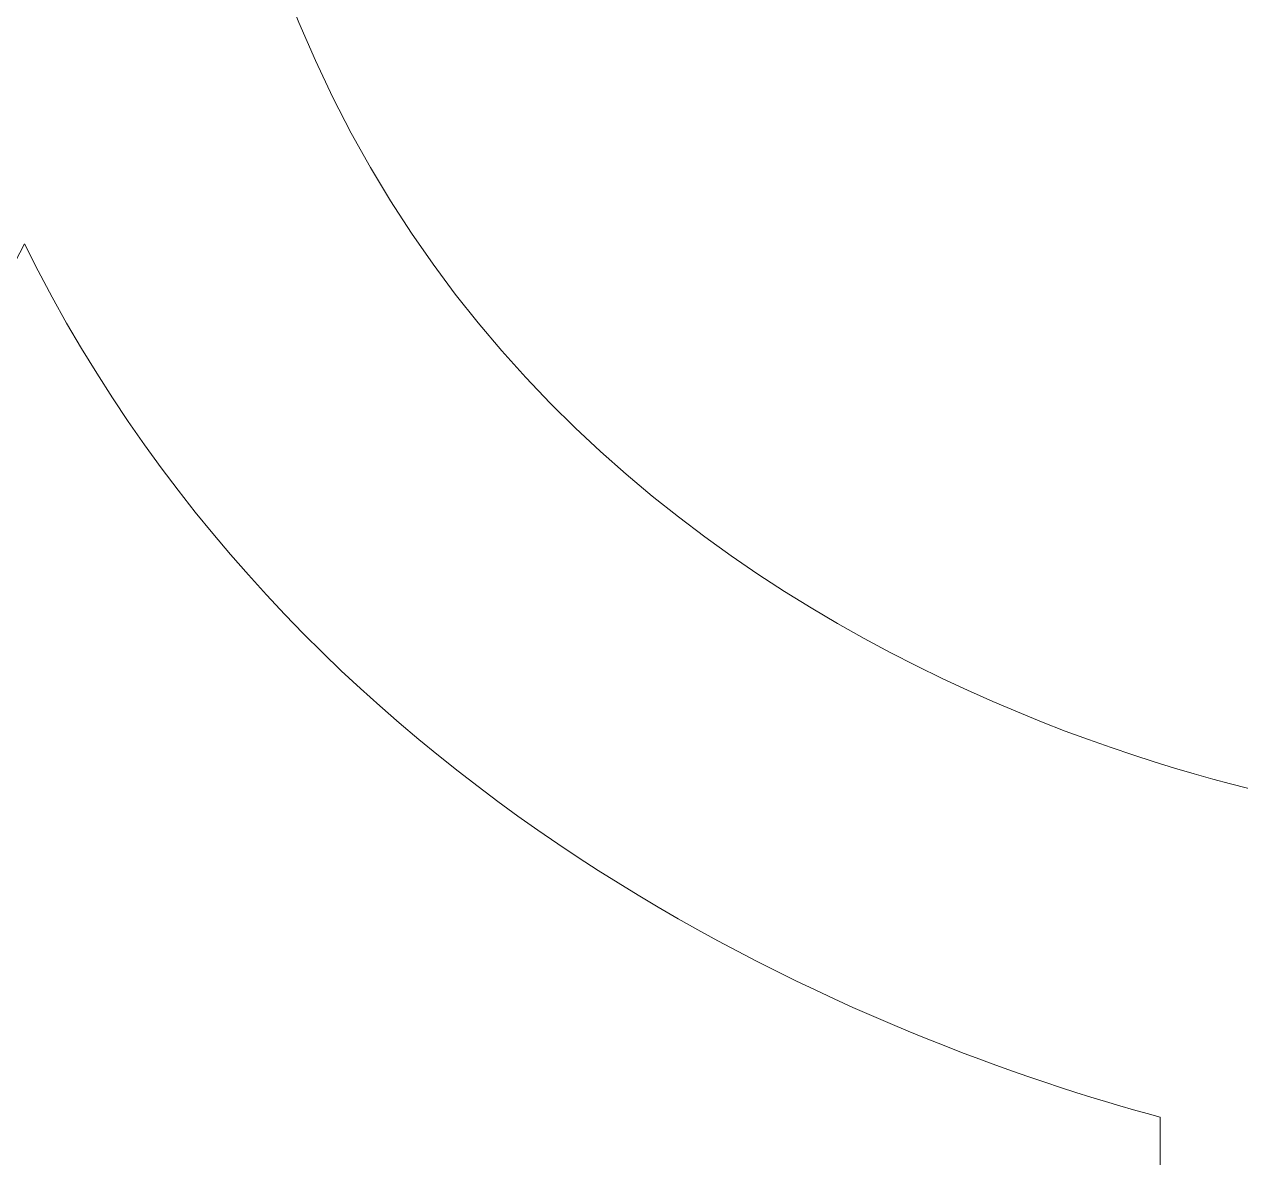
# Model space of a CAD drawing. Extents: x 14 to 2068, y -1996 to -61.
# Drawn here: x 662.44 to 669.53, y -1894.02 to -1887.41 of the extents above; entities that cross this region are included whole.
import ezdxf

# ---------------------------------------------------------------- set-up
doc = ezdxf.new("R2010")
doc.units = 0
doc.header["$MEASUREMENT"] = 0
doc.layers.add('Layer 1', color=7, linetype='Continuous', lineweight=0)

msp = doc.modelspace()

# ---------------------------------------------------------------- linework, layer by layer
at = {"layer": 'Layer 1'}
for points, knots in [([(762.32, -1786), (762.32, -1779.11), (756.71, -1773.5), (749.82, -1773.5), (749.82, -1773.5), (618.43, -1773.5), (618.43, -1773.5), (611.71, -1773.5), (605.5, -1778.9099), (604.57, -1785.5601), (604.57, -1785.5601), (591.69, -1877.6499), (591.69, -1877.6499), (591.69, -1877.6499), (556.96, -1877.6499), (556.96, -1877.6499), (556.96, -1877.6499), (556.96, -1849.05), (556.96, -1849.05), (556.96, -1847.6699), (555.84, -1846.55), (554.46, -1846.55), (553.08, -1846.55), (551.96, -1847.6699), (551.96, -1849.05), (551.96, -1849.05), (551.96, -1877.6499), (551.96, -1877.6499), (551.96, -1877.6499), (524.24, -1877.6499), (524.24, -1877.6499), (512.24, -1877.6499), (501.09, -1883.62), (494.41, -1893.62), (493.97, -1894.28), (493.87, -1895.1), (494.13, -1895.84), (479.01, -1903.98), (468.71, -1919.96), (468.71, -1938.3), (468.71, -1964.88), (490.34, -1986.5), (516.91, -1986.5), (539.67, -1986.5), (558.78, -1970.63), (563.8, -1949.38), (563.8, -1949.38), (662.73, -1949.38), (662.73, -1949.38), (670.47, -1970.99), (691.15, -1986.5), (715.38, -1986.5), (746.21, -1986.5), (771.29, -1961.4199), (771.29, -1930.59), (771.29, -1919.4199), (767.98, -1909.02), (762.32, -1900.28), (762.32, -1900.28), (762.32, -1786), (762.32, -1786)], [0, 0, 0, 0, 1, 1, 1, 2, 2, 2, 3, 3, 3, 4, 4, 4, 5, 5, 5, 6, 6, 6, 7, 7, 7, 8, 8, 8, 9, 9, 9, 10, 10, 10, 11, 11, 11, 12, 12, 12, 13, 13, 13, 14, 14, 14, 15, 15, 15, 16, 16, 16, 17, 17, 17, 18, 18, 18, 19, 19, 19, 20, 20, 20, 20]), ([(670.1938, -1891.9902), (669.918, -1891.9521), (663.4419, -1890.9795), (663.4419, -1884.1396), (663.4419, -1883.6039), (663.4942, -1883.1162), (663.5684, -1882.6499), (663.5684, -1882.6499), (686.64, -1882.6499), (686.64, -1882.6499), (680.6077, -1886.2815), (675.3287, -1891.0278), (671.0571, -1896.5862), (671.0571, -1896.5862), (671.0571, -1892.9805), (671.0571, -1892.9805), (671.0571, -1892.4814), (670.6885, -1892.0586), (670.1938, -1891.9902)], [0, 0, 0, 0, 1, 1, 1, 2, 2, 2, 3, 3, 3, 4, 4, 4, 5, 5, 5, 6, 6, 6, 6]), ([(661.0269, -1917.613), (659.286, -1915.7365), (657.038, -1914.9143), (655.8271, -1914.5879), (655.8271, -1914.5879), (655.8271, -1910.2236), (655.8271, -1910.2236), (655.8271, -1909.7461), (655.4893, -1909.335), (655.0205, -1909.2422), (650.513, -1908.3541), (649.4656, -1904.9546), (649.2841, -1904.1838), (649.4683, -1903.4039), (650.5188, -1900.012), (655.0205, -1899.126), (655.4893, -1899.0332), (655.8271, -1898.6221), (655.8271, -1898.1445), (655.8271, -1898.1445), (655.8271, -1893.7803), (655.8271, -1893.7803), (657.4117, -1893.353), (660.7661, -1892.0696), (662.442, -1888.6914), (664.118, -1892.0696), (667.4726, -1893.353), (669.0571, -1893.7803), (669.0571, -1893.7803), (669.0571, -1898.1445), (669.0571, -1898.1445), (669.0571, -1898.433), (669.1899, -1898.687), (669.3909, -1898.8715), (665.5219, -1904.468), (662.6503, -1910.7981), (661.0269, -1917.613)], [0, 0, 0, 0, 1, 1, 1, 2, 2, 2, 3, 3, 3, 4, 4, 4, 5, 5, 5, 6, 6, 6, 7, 7, 7, 8, 8, 8, 9, 9, 9, 10, 10, 10, 11, 11, 11, 12, 12, 12, 12])]:
    msp.add_open_spline(points, degree=3, knots=knots, dxfattribs=at)

doc.saveas('drawing.dxf')
